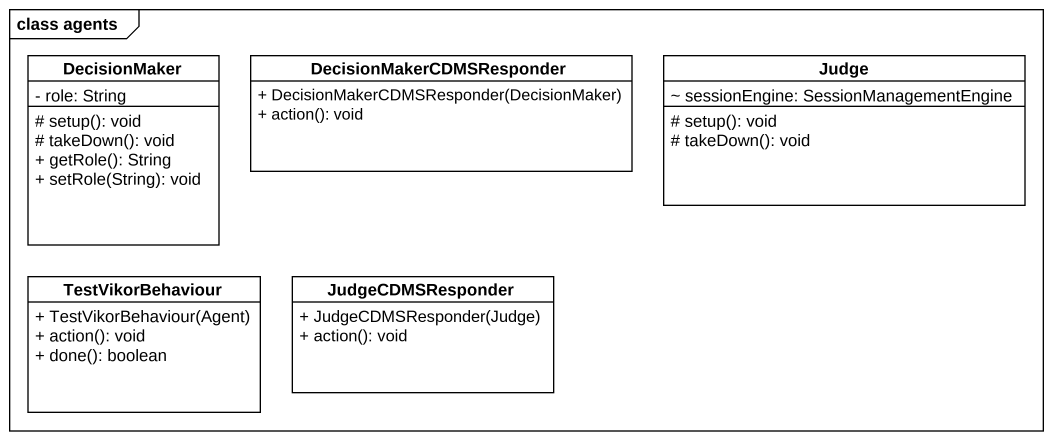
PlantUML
@startuml
mainframe class agents
hide circle
hide empty members
skinparam classAttributeIconSize 0
class DecisionMaker {
  - role: String
  # setup(): void
  # takeDown(): void
  + getRole(): String
  + setRole(String): void
}
class DecisionMakerCDMSResponder {
  + DecisionMakerCDMSResponder(DecisionMaker)
  + action(): void
}
class Judge {
  ~ sessionEngine: SessionManagementEngine
  # setup(): void
  # takeDown(): void
}
class TestVikorBehaviour {
  + TestVikorBehaviour(Agent)
  + action(): void
  + done(): boolean
}
class JudgeCDMSResponder {
  + JudgeCDMSResponder(Judge)
  + action(): void
}
@enduml
